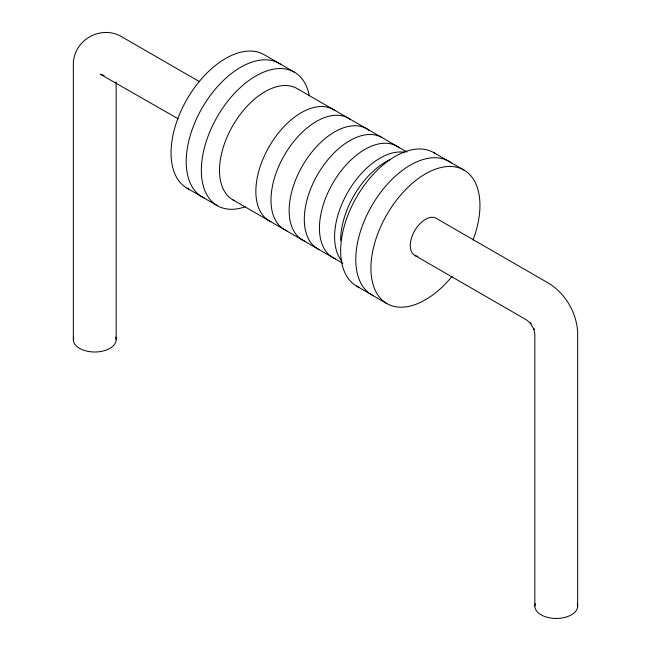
<?xml version="1.0" encoding="UTF-8"?>
<svg xmlns="http://www.w3.org/2000/svg" width="651" height="651" viewBox="0 0 651 651"><rect width="100%" height="100%" fill="white"/><g stroke="black" fill="none" stroke-linecap="round" stroke-linejoin="round"><path stroke-width="0.98" d="M102.874 75.378L104.062 75.5L100.303 74.238L178.13 118.775M294.39 72.163L264.111 54.676A77.087 44.504 -60 0 0 186.194 100.636A77.087 44.504 -60 0 0 188.733 189.099M433.696 152.586L463.976 170.074M407.078 152.057L297.051 88.536A64.237 37.091 -60 0 0 231.992 127.075A64.237 37.091 -60 0 0 234.531 200.687M199.369 81.587L122.917 37.449C101.247 23.574 72.155 40.378 73.335 66.076L73.335 339.635M232.814 199.8L342.841 263.321M187.024 188.196L217.304 205.683M356.61 286.106L386.889 303.586M577.665 606.024L577.665 332.466C576.664 313.017 565.89 294.358 549.55 283.763L436.194 218.321A21.41 12.361 -60 0 0 414.785 230.552A21.41 12.361 -60 0 0 414.671 255.338L526.626 319.975L531.037 323.783L530.231 322.896L534.113 329.626L533.755 328.486L534.845 334.215L534.845 606.154M116.155 81.904L116.155 339.635M305.075 241.293A64.237 37.091 -60 0 1 302.463 165.834A64.237 37.091 -60 0 1 369.117 130.363M286.904 230.804A64.237 37.091 -60 0 1 283.877 156.077A64.237 37.091 -60 0 1 350.165 119.296M319.324 249.642A64.237 37.091 -60 0 1 316.785 176.03A64.237 37.091 -60 0 1 381.844 137.491M335.355 258.772A64.237 37.091 -60 0 1 332.751 183.322A64.237 37.091 -60 0 1 399.405 147.85M341.905 261.157A64.237 37.091 -60 0 1 347.886 192.061A64.237 37.091 -60 0 1 404.735 152.326M340.644 240.325A64.237 37.091 -60 0 1 389.713 159.715M359.197 287.416A77.087 44.504 -60 0 1 356.187 197.823A77.087 44.504 -60 0 1 435.332 153.612M373.454 295.749A77.087 44.504 -60 0 1 372.169 205.106A77.087 44.504 -60 0 1 451.265 162.921M452.038 276.398A77.087 44.504 -60 0 1 371.713 278.498A77.087 44.504 -60 0 1 434.656 169.472A77.087 44.504 -60 0 1 473.008 240.089M245.199 206.798A77.087 44.504 -60 0 1 201.46 166.2A77.087 44.504 -60 0 1 252.279 78.177A77.087 44.504 -60 0 1 309.306 95.762M270.873 221.674A64.237 37.091 -60 0 1 269.156 146.605A64.237 37.091 -60 0 1 335.021 110.556M204.756 198.246A77.087 44.504 -60 0 1 201.745 108.652A77.087 44.504 -60 0 1 280.89 64.449M577.234 603.607A21.41 12.361 0 0 1 556.369 618.45A21.41 12.361 0 0 1 535.236 603.737M417.796 256.339A21.41 12.361 -60 0 1 415.387 255.713M115.748 337.226A21.41 12.361 0 0 1 94.745 352.004A21.41 12.361 0 0 1 73.742 337.226"/></g></svg>
